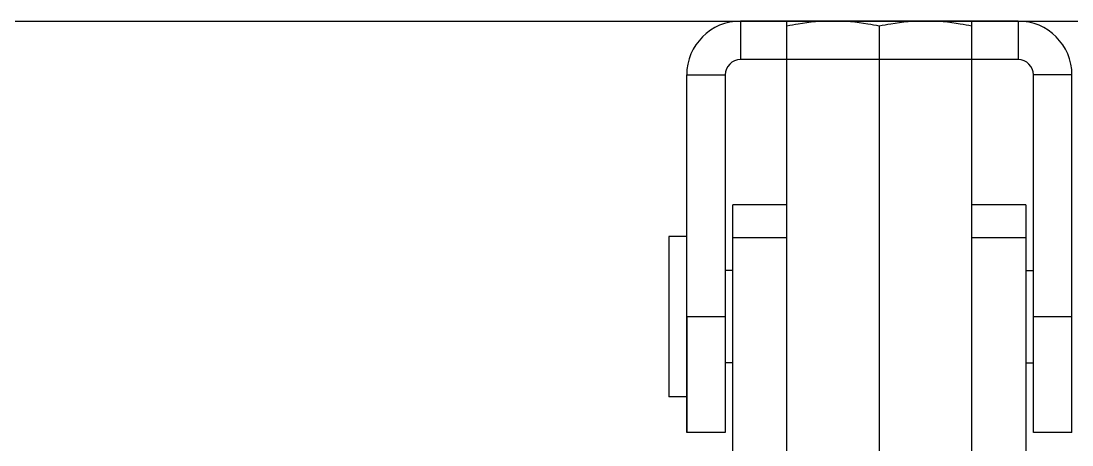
# Model space of a CAD drawing. Extents: x 27938 to 1507990, y 110129 to 923079.
# Drawn here: x 554561 to 555676, y 369088 to 369538 of the extents above; entities that cross this region are included whole.
import ezdxf

# ---------------------------------------------------------------- set-up
doc = ezdxf.new("R2010")
doc.units = 0
doc.header["$LTSCALE"] = 1000
doc.header["$MEASUREMENT"] = 0
doc.layers.add('BZ', color=2, linetype='Continuous')

msp = doc.modelspace()

# ---------------------------------------------------------------- linework, layer by layer
for p, q in [((555324.6, 369537.9), (555324.6, 369497)), ((555619, 369537.9), (555324.6, 369537.9)), ((555373.7, 368911.3), (555373.7, 369537.9)), ((555569.9, 369537.9), (555373.7, 369537.9)), ((555471.8, 369532.4), (555471.8, 368916.8)), ((555569.9, 368911.3), (555569.9, 369537.9)), ((555619, 369537.9), (555619, 369497)), ((555619, 369497), (555324.6, 369497)), ((555267.4, 369101.6), (555267.4, 369480.7)), ((555267.4, 369480.7), (555308.2, 369480.7)), ((555308.2, 369480.7), (555308.2, 369320.1)), ((555635.3, 369101.6), (555635.3, 369480.7)), ((555676.2, 369480.7), (555635.3, 369480.7)), ((555676.2, 369101.6), (555676.2, 369480.7)), ((555316.4, 369303.8), (555316.4, 369342.8)), ((555373.7, 369342.8), (555316.4, 369342.8)), ((555627.2, 369342.8), (555569.9, 369342.8)), ((555627.2, 369342.8), (555627.2, 369027.7)), ((555308.2, 369320.1), (555308.2, 369238.4)), ((555267.4, 369309.2), (555248.5, 369309.2)), ((555248.5, 369309.2), (555248.5, 369139.3)), ((555373.7, 369308.1), (555316.4, 369308.1)), ((555627.2, 369308.1), (555569.9, 369308.1)), ((555316.4, 369258.5), (555316.4, 369303.8)), ((555316.4, 369273.3), (555308.2, 369273.3)), ((555627.2, 369273.3), (555635.3, 369273.3)), ((555316.4, 369058.5), (555316.4, 369258.5)), ((555373.7, 369259.1), (555373.6, 369259.1)), ((555308.2, 369238.4), (555308.2, 369101.6)), ((555267.4, 369224.3), (555267.4, 369101.6)), ((555308.2, 369224.3), (555267.4, 369224.3)), ((555676.2, 369224.3), (555635.3, 369224.3)), ((555316.4, 369175.2), (555308.2, 369175.2)), ((555627.2, 369175.2), (555635.3, 369175.2)), ((555267.4, 369139.3), (555248.5, 369139.3)), ((555308.2, 369101.6), (555267.4, 369101.6)), ((555676.2, 369101.6), (555635.3, 369101.6))]:
    msp.add_line(p, q)
for centre, radius, start, end in [((555324.6, 369480.7), 57.2, 90, 180), ((555619, 369480.7), 57.2, 0, 90), ((555324.6, 369480.7), 16.4, 90, 180), ((555619, 369480.7), 16.4, 0, 90)]:
    msp.add_arc(centre, radius, start, end)
for points, knots in [([(555422.7, 369537.9), (555410.4, 369537.9), (555393.9, 369536.3), (555377.7, 369533.3), (555373.7, 369532.4)], [0, 0, 0, 0, 0.749211, 1, 1, 1, 1]), ([(555471.8, 369532.4), (555467.7, 369533.3), (555451.6, 369536.3), (555435.1, 369537.9), (555422.7, 369537.9)], [0, 0, 0, 0, 0.250789, 1, 1, 1, 1]), ([(555520.9, 369537.9), (555508.5, 369537.9), (555492, 369536.3), (555475.8, 369533.3), (555471.8, 369532.4)], [0, 0, 0, 0, 0.749211, 1, 1, 1, 1]), ([(555569.9, 369532.4), (555565.9, 369533.3), (555549.7, 369536.3), (555533.2, 369537.9), (555520.9, 369537.9)], [0, 0, 0, 0, 0.250789, 1, 1, 1, 1])]:
    msp.add_open_spline(points, degree=3, knots=knots)
at = {"layer": 'BZ'}
msp.add_line((543637, 369537.9), (561709, 369537.9), dxfattribs=at)

doc.saveas('drawing.dxf')
